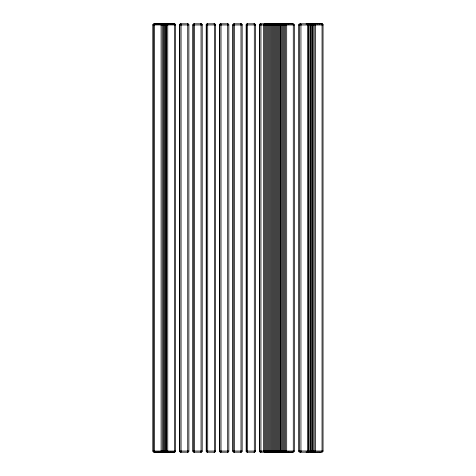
<?xml version="1.0" encoding="UTF-8"?>
<svg xmlns="http://www.w3.org/2000/svg" width="476" height="476" viewBox="0 0 476 476"><rect width="100%" height="100%" fill="white"/><g stroke="black" fill="none" stroke-linecap="round" stroke-linejoin="round"><path stroke-width="0.71" d="M164.815 452.093L164.75 452.2A1.19 1.178 -90 0 0 165.934 451.01L165.934 24.93L152.933 24.942L152.933 451.058L175.567 451.052L175.567 24.942L166.249 24.948L166.249 451.01A1.19 1.19 0 0 0 167.439 452.2L167.439 452.2A1.19 1.178 -90 0 0 168.129 451.95M154.438 24.163L154.444 451.593M161.102 24.407L161.096 451.801M161.096 24.199L161.066 23.812A1.19 1.19 0 0 1 162.251 24.99L162.251 451.01A1.19 1.19 0 0 1 161.061 452.2L161.108 451.01M167.754 24.199L167.754 451.801M174.424 451.01L174.412 451.897L174.412 24.199M179.565 24.93L179.565 451.058L188.883 451.052L188.883 24.942L179.565 24.99A1.19 1.19 0 0 1 180.755 23.8L187.693 23.8A1.19 1.19 0 0 1 188.883 24.99L188.883 24.936M181.07 24.199L181.07 451.801M187.728 24.199L187.728 451.801M192.881 24.93L192.881 451.058L202.199 451.052L202.199 24.942L192.881 24.99A1.19 1.19 0 0 1 194.071 23.8L201.009 23.8A1.19 1.19 0 0 1 202.199 24.99L202.199 24.936M194.386 24.199L194.386 451.801M201.045 24.199L201.045 451.801M215.688 24.942L206.197 24.978L206.197 451.058L215.515 451.04L215.473 24.96M207.703 24.199L207.703 451.801M214.361 24.199L214.361 451.801M215.515 24.936L215.515 24.99A1.19 1.19 0 0 0 214.325 23.8L207.387 23.8A1.19 1.19 0 0 0 206.197 24.99L206.197 24.93M219.513 24.93L219.513 451.058L228.831 451.052L228.831 24.942L219.513 24.99A1.19 1.19 0 0 1 220.703 23.8L227.641 23.8A1.19 1.19 0 0 1 228.831 24.99L228.831 24.936M221.019 24.199L221.019 451.801M227.677 24.199L227.677 451.801M232.829 24.93L232.829 451.058L242.147 451.052L242.147 24.942L232.829 24.99A1.19 1.19 0 0 1 234.019 23.8L240.957 23.8A1.19 1.19 0 0 1 242.147 24.99L242.147 24.936M234.335 24.199L234.335 451.801M240.993 24.199L240.993 451.801M246.146 24.972L246.146 451.058L255.463 451.052L255.463 24.942L246.146 24.978A1.19 1.19 0 0 1 247.336 23.8L254.273 23.8A1.19 1.19 0 0 1 255.463 24.99L255.463 24.936M247.651 24.199L247.651 451.801M254.309 24.199L254.309 451.801M259.462 24.93L259.462 451.058L294.329 451.01L294.329 24.99A1.19 1.178 -90 0 0 293.151 23.8L260.652 23.8A1.19 1.19 0 0 0 259.462 24.99L294.329 24.99M260.967 24.199L260.967 451.801M154.45 451.01L154.45 451.516M167.766 451.01L167.754 451.867M181.082 451.01L181.07 451.867M187.74 451.01L187.728 451.867M194.398 451.01L194.386 451.867M201.056 451.01L201.056 451.516M207.715 451.01L207.715 451.516M214.373 451.01L214.361 451.867M221.031 451.01L221.019 451.867M227.689 451.01L227.677 451.867M234.347 451.01L234.335 451.867M241.005 451.01L240.993 451.867M247.663 451.01L247.651 451.867M254.321 451.01L254.321 451.516M260.979 451.01L260.979 451.516M284.731 451.867L284.785 451.01L284.737 451.801M293.281 451.801L293.281 24.199M300.939 24.199L300.939 451.801M307.532 24.199L307.532 451.801M166.249 24.93L166.249 24.99A1.19 1.19 0 0 1 167.439 23.8L167.439 23.8A1.19 1.178 -90 0 1 168.129 24.05M175.567 451.01L175.567 451.01A1.19 1.19 0 0 1 174.377 452.2L154.123 452.2A1.19 1.19 0 0 1 152.933 451.01L152.933 451.01M188.883 451.01L188.883 451.01A1.19 1.19 0 0 1 187.693 452.2L180.755 452.2A1.19 1.19 0 0 1 179.565 451.01L179.565 451.01M202.199 451.01L202.199 451.01A1.19 1.19 0 0 1 201.009 452.2L194.071 452.2A1.19 1.19 0 0 1 192.881 451.01L192.881 451.01M215.515 451.01L215.515 451.01A1.19 1.19 0 0 1 214.325 452.2L207.387 452.2A1.19 1.19 0 0 1 206.197 451.01L206.197 451.01M228.831 451.01L228.831 451.01A1.19 1.19 0 0 1 227.641 452.2L220.703 452.2A1.19 1.19 0 0 1 219.513 451.01L219.513 451.01M242.147 451.01L242.147 451.01A1.19 1.19 0 0 1 240.957 452.2L234.019 452.2A1.19 1.19 0 0 1 232.829 451.01L232.829 451.01M255.463 451.01L255.463 451.01A1.19 1.19 0 0 1 254.273 452.2L247.336 452.2A1.19 1.19 0 0 1 246.146 451.01L246.146 451.022M313.987 452.182L313.993 452.188A1.19 1.166 -90 0 1 312.863 451.01L312.857 24.074L312.881 451.801M315.558 24.936L315.499 24.074L315.523 451.801M322.157 451.046L322.038 451.897L322.056 24.199M152.933 24.93L152.933 24.99A1.19 1.19 0 0 1 154.123 23.8L174.377 23.8A1.19 1.19 0 0 1 175.567 24.99L175.567 24.936M163.078 451.95L162.982 452.2A1.19 1.178 -90 0 0 164.16 451.01L164.16 24.99A1.19 1.178 -90 0 0 162.982 23.8L163.078 24.05M259.462 451.01L259.462 451.01A1.19 1.19 0 0 0 260.652 452.2L293.18 452.188A1.19 1.178 -90 0 0 294.329 451.01M293.347 451.064L293.275 451.867M165.934 24.99L165.934 24.99A1.19 1.178 -90 0 0 164.75 23.8L164.815 23.907M300.987 451.01L300.933 451.867M307.621 451.046L307.526 451.867M312.946 451.01L312.869 451.867M315.582 451.01L315.511 451.867M255.178 451.058L255.184 451.01A1.19 1.19 0 0 1 254.892 451.789M201.05 451.7L201.045 451.867M207.709 451.7L207.703 451.867M254.315 451.7L254.309 451.867M260.973 451.7L260.967 451.867M214.016 24.05L214.045 23.8A1.19 1.19 0 0 1 215.14 24.526M161.947 24.526L161.977 24.163M163.72 24.526L163.75 24.163M265.822 451.801L265.852 451.474M267.774 451.801L267.804 451.474M269.725 451.801L269.755 451.474M271.677 451.801L271.707 451.474M273.629 451.801L273.658 451.474M275.61 451.516L275.562 451.926L275.61 451.474M161.947 24.496L162.096 23.8A1.19 1.178 90 0 1 163.274 24.99L163.274 451.01A1.19 1.178 -90 0 1 162.096 452.2L162.042 452.135M163.72 24.496L163.863 23.8A1.19 1.178 90 0 1 165.047 24.99L165.047 451.01A1.19 1.178 -90 0 1 163.863 452.2L163.815 452.135M265.846 451.551L265.816 451.867M267.798 451.551L267.768 451.867M269.749 451.551L269.719 451.867M271.701 451.551L271.671 451.867M273.652 451.551L273.623 451.867M187.389 23.907L187.413 23.8A1.19 1.19 0 0 1 188.508 24.526M154.42 452.135L154.408 452.188A1.19 1.19 0 0 1 153.213 451.01L153.213 24.99A1.19 1.19 0 0 1 154.403 23.8L154.45 24.99M200.705 23.907L200.729 23.8A1.19 1.19 0 0 1 201.824 24.526M167.736 452.135L167.725 452.188A1.19 1.19 0 0 1 166.529 451.01L166.529 24.99A1.19 1.19 0 0 1 167.719 23.8L167.754 24.133M181.053 452.135L181.041 452.188A1.19 1.19 0 0 1 179.845 451.01L179.845 24.99A1.19 1.19 0 0 1 181.035 23.8L181.076 24.264M227.338 23.907L227.361 23.8A1.19 1.19 0 0 1 228.087 24.05M240.654 23.907L240.677 23.8A1.19 1.19 0 0 1 241.403 24.05M207.685 452.135L207.673 452.188A1.19 1.19 0 0 1 206.477 451.01L206.477 24.99A1.19 1.19 0 0 1 207.667 23.8L207.715 24.99M253.97 23.907L253.994 23.8A1.19 1.19 0 0 1 254.72 24.05M221.001 452.135L220.989 452.188A1.19 1.19 0 0 1 219.793 451.01L219.793 24.99A1.19 1.19 0 0 1 220.983 23.8L221.025 24.335M267.286 23.907L267.31 23.8A1.19 1.19 0 0 1 268.036 24.05M260.949 452.135L260.937 452.188A1.19 1.19 0 0 1 259.741 451.01L259.741 24.99A1.19 1.19 0 0 1 260.931 23.8L260.973 24.264M267.607 452.135L267.595 452.188A1.19 1.19 0 0 0 268.315 451.95M322.157 24.948L322.044 24.133M174.079 23.848L174.097 23.8A1.19 1.19 0 0 1 175.192 24.526M307.579 24.99L307.526 24.133M234.317 452.123L234.305 452.188A1.19 1.19 0 0 1 233.109 451.01L233.109 24.99A1.19 1.19 0 0 1 234.299 23.8L234.341 24.264M247.633 452.135L247.621 452.188A1.19 1.19 0 0 1 246.425 451.01L246.425 24.99A1.19 1.19 0 0 1 247.615 23.8L247.657 24.264M165.523 24.163L165.481 24.99L165.6 23.842M286.689 451.801L286.689 24.199M194.363 452.152L194.357 452.188A1.19 1.19 0 0 1 193.161 451.01L193.161 24.99A1.19 1.19 0 0 1 194.351 23.8L194.392 24.264M277.532 451.837L277.579 451.01L277.526 451.867M165.529 24.133L165.636 23.8A1.19 1.178 -90 0 1 166.725 24.526M286.683 451.867L286.677 451.016M310.245 451.801L310.245 24.199M164.256 24.05L164.351 23.8A1.19 1.178 -90 0 0 163.631 24.05M282.762 451.95L282.833 451.01L282.762 451.95A1.19 1.178 -90 0 1 282.042 452.2L282.149 451.95M169.902 24.05A1.19 1.178 -90 0 0 169.182 23.8L169.093 24.02A1.19 1.178 -90 0 0 168.296 23.8L168.343 23.848M274.45 23.812L274.474 23.8A1.19 1.178 -90 0 0 273.301 24.99L273.301 451.01A1.19 1.178 -90 0 0 274.474 452.2L274.438 452.17M279.007 24.05L279.115 23.8A1.19 1.178 -90 0 1 279.834 24.05M285.481 24.05L285.582 23.8A1.19 1.178 -90 0 0 284.41 24.99L284.41 451.01A1.19 1.178 -90 0 0 285.582 452.2L285.558 452.188M286.814 24.05L286.921 23.8A1.19 1.178 -90 0 1 287.641 24.05M310.233 451.867L310.221 24.99A1.19 1.166 -90 0 1 311.387 23.8L311.34 23.83M284.707 452.004L284.702 452.01A1.19 1.178 -90 0 1 283.993 452.2L284.023 452.188M286.659 452.004L286.653 452.01A1.19 1.178 -90 0 1 285.945 452.2L285.975 452.188M155.426 23.907L155.491 23.8A1.19 1.178 -90 0 0 154.765 24.05M157.193 23.907L157.258 23.8A1.19 1.178 -90 0 0 156.539 24.05M162.512 23.907L162.578 23.8A1.19 1.178 -90 0 0 161.858 24.05M166.059 23.907L166.124 23.8A1.19 1.178 -90 0 0 165.404 24.05M170.89 23.907L170.955 23.8A1.19 1.178 -90 0 1 171.675 24.05M172.663 23.907L172.728 23.8A1.19 1.178 -90 0 1 173.448 24.05M156.42 452.152L156.396 452.188A1.19 1.178 -90 0 1 155.652 451.95M158.193 452.152L158.145 452.2A1.19 1.178 -90 0 1 157.425 451.95M159.966 452.152L159.942 452.188A1.19 1.178 -90 0 1 159.198 451.95M161.739 452.152L161.715 452.188A1.19 1.178 -90 0 1 160.971 451.95M166.57 452.152L166.546 452.188A1.19 1.178 -90 0 0 167.243 451.95M167.052 452.152L167.034 452.188A1.19 1.178 -90 0 1 166.291 451.95M171.89 452.152L171.842 452.2A1.19 1.178 -90 0 0 172.562 451.95M313.886 24.05L314.029 23.8A1.19 1.166 -90 0 0 312.863 24.99L312.94 24.93M271.219 23.99L271.308 23.8A1.19 1.178 -90 0 1 271.945 23.99M278.287 23.99L278.377 23.8A1.19 1.178 -90 0 0 277.205 24.99L277.205 451.01A1.19 1.178 -90 0 0 278.377 452.2L278.287 452.01M170.122 452.135L170.093 452.188A1.19 1.178 -90 0 0 170.789 451.95M158.99 23.848L159.032 23.8A1.19 1.178 -90 0 0 158.312 24.05M165.285 452.152L165.261 452.188A1.19 1.178 -90 0 1 164.517 451.95M163.512 452.152L163.488 452.188A1.19 1.178 -90 0 1 162.744 451.95M168.343 452.152L168.32 452.188A1.19 1.178 -90 0 0 169.016 451.95L169.182 452.2A1.19 1.178 -90 0 0 169.902 451.95M173.657 452.152L173.615 452.2A1.19 1.178 -90 0 0 174.335 451.95M264.68 23.83L264.715 23.8A1.19 1.178 -90 0 0 263.543 24.99L263.543 451.01A1.19 1.178 -90 0 0 264.715 452.2L264.68 452.17M266.631 23.83L266.667 23.8A1.19 1.178 -90 0 0 265.495 24.99L265.495 451.01A1.19 1.178 -90 0 0 266.667 452.2L266.631 452.17M268.583 23.83L268.619 23.8A1.19 1.178 -90 0 0 267.447 24.99L267.447 451.01A1.19 1.178 -90 0 0 268.619 452.2L268.595 452.188M270.535 23.83L270.57 23.8A1.19 1.178 -90 0 0 269.398 24.99L269.398 451.01A1.19 1.178 -90 0 0 270.57 452.2L270.535 452.17M272.486 23.83L272.522 23.8A1.19 1.178 -90 0 0 271.35 24.99L271.35 451.01A1.19 1.178 -90 0 0 272.522 452.2L272.486 452.17M276.389 23.83L276.425 23.8A1.19 1.178 -90 0 0 275.253 24.99L275.253 451.01A1.19 1.178 -90 0 0 276.425 452.2L276.401 452.188M277.127 23.83L277.163 23.8A1.19 1.178 -90 0 1 277.8 23.99M280.293 23.83L280.328 23.8A1.19 1.178 -90 0 0 279.156 24.99L279.156 451.01A1.19 1.178 -90 0 0 280.328 452.2L280.293 452.17M281.03 23.83L281.066 23.8A1.19 1.178 -90 0 1 281.786 24.05M281.643 23.83L281.679 23.8A1.19 1.178 -90 0 0 280.507 24.99L280.507 451.01A1.19 1.178 -90 0 0 281.679 452.2L281.643 452.17M282.982 23.83L283.018 23.8A1.19 1.178 -90 0 1 283.738 24.05M283.595 23.83L283.631 23.8A1.19 1.178 -90 0 0 282.458 24.99L282.458 451.01A1.19 1.178 -90 0 0 283.631 452.2L283.607 452.188M284.934 23.83L284.969 23.8A1.19 1.178 -90 0 1 285.689 24.05M288.236 23.83L288.272 23.8A1.19 1.178 -90 0 1 288.991 24.05M290.187 23.83L290.223 23.8A1.19 1.178 -90 0 1 290.943 24.05M292.139 23.83L292.175 23.8A1.19 1.178 -90 0 1 292.895 24.05M306.389 23.83L306.425 23.8A1.19 1.178 -90 0 1 307.145 24.05M265.733 452.17L265.691 452.2A1.19 1.178 -90 0 1 264.519 451.01L264.519 24.99A1.19 1.178 -90 0 1 265.691 23.8L265.852 24.526M267.685 452.17L267.673 452.188A1.19 1.178 -90 0 1 266.471 451.01L266.471 24.99A1.19 1.178 -90 0 1 267.643 23.8L267.804 24.526M269.636 452.17L269.624 452.188A1.19 1.178 -90 0 1 268.422 451.01L268.422 24.99A1.19 1.178 -90 0 1 269.594 23.8L269.755 24.526M271.588 452.17L271.576 452.188A1.19 1.178 -90 0 1 270.374 451.01L270.374 24.99A1.19 1.178 -90 0 1 271.546 23.8L271.707 24.526M272.326 452.17L272.314 452.188A1.19 1.178 -90 0 0 273.004 451.95M273.539 452.17L273.498 452.2A1.19 1.178 -90 0 1 272.326 451.01L272.326 24.99A1.19 1.178 -90 0 1 273.498 23.8L273.658 24.526M274.277 452.17L274.236 452.2A1.19 1.178 -90 0 0 274.955 451.95M275.491 452.17L275.479 452.188A1.19 1.178 -90 0 1 274.277 451.01L274.277 24.99A1.19 1.178 -90 0 1 275.449 23.8L275.61 24.526M276.229 452.17L276.187 452.2A1.19 1.178 -90 0 0 276.907 451.95M277.443 452.17L277.431 452.188A1.19 1.178 -90 0 1 276.229 451.01L276.229 24.99A1.19 1.178 -90 0 1 277.401 23.8L277.579 24.99L277.532 24.163M278.18 452.17L278.168 452.188A1.19 1.178 -90 0 0 278.859 451.95M279.394 452.17L279.531 451.01L279.382 452.188A1.19 1.178 -90 0 1 278.18 451.01L278.18 24.99A1.19 1.178 -90 0 1 279.352 23.8L279.531 24.99L279.483 24.199M280.132 452.17L280.12 452.188A1.19 1.178 -90 0 0 280.81 451.95M281.346 452.17L281.304 452.2A1.19 1.178 -90 0 1 280.132 451.01L280.132 24.99A1.19 1.178 -90 0 1 281.304 23.8L281.334 23.812M282.696 452.17L282.655 452.2A1.19 1.178 -90 0 1 281.483 451.01L281.483 24.99A1.19 1.178 -90 0 1 282.655 23.8L282.833 24.99L282.786 24.199M284.648 452.17L284.636 452.188A1.19 1.178 -90 0 1 283.434 451.01L283.434 24.99A1.19 1.178 -90 0 1 284.606 23.8L284.785 24.99L284.737 24.199M286.6 452.17L286.588 452.188A1.19 1.178 -90 0 1 285.386 451.01L285.386 24.99A1.19 1.178 -90 0 1 286.558 23.8L286.683 24.133M287.938 452.17L287.926 452.188A1.19 1.178 -90 0 0 288.617 451.95M289.289 452.17L289.271 452.188A1.19 1.178 -90 0 0 289.967 451.95M291.241 452.17L291.199 452.2A1.19 1.178 -90 0 0 291.919 451.95M300.85 452.17L300.838 452.188A1.19 1.178 -90 0 1 299.636 451.01L299.636 24.99A1.19 1.178 -90 0 1 300.808 23.8L300.969 24.93M307.442 452.17L307.431 452.188A1.19 1.178 -90 0 0 308.579 451.01L308.579 24.99A1.19 1.178 -90 0 0 307.401 23.8L307.442 23.83M306.669 23.818L306.717 23.8A1.19 1.166 -90 0 0 306.003 24.05M313.202 23.818L313.244 23.8A1.19 1.166 -90 0 1 313.958 24.05L313.993 23.812M317.879 23.818L317.92 23.8A1.19 1.166 -90 0 1 318.634 24.05M320.515 23.818L320.562 23.8A1.19 1.166 -90 0 1 321.27 24.05M308.085 452.17L308.067 452.188A1.19 1.166 -90 0 1 307.323 451.95M310.12 452.17L310.102 452.188A1.19 1.166 -90 0 1 308.9 451.01L308.9 24.99A1.19 1.166 -90 0 1 310.066 23.8L310.257 24.96M312.762 452.17L312.708 452.2A1.19 1.166 -90 0 1 311.542 451.01L311.542 24.99A1.19 1.166 -90 0 1 312.708 23.8L312.744 23.812M314.618 452.17L314.565 452.2A1.19 1.166 -90 0 0 315.279 451.95M315.398 452.17L315.38 452.188A1.19 1.166 -90 0 1 314.178 451.01L314.178 24.99A1.19 1.166 -90 0 1 315.344 23.8L315.398 23.83M319.289 452.17L319.241 452.2A1.19 1.166 -90 0 0 319.955 451.95M315.249 23.812L315.285 23.8A1.19 1.166 -90 0 1 315.993 24.05M316.635 452.188L316.635 452.188A1.19 1.166 -90 0 0 317.313 451.95M293.383 24.972L293.275 24.133M310.251 451.028L310.245 451.016A1.19 1.166 -90 0 0 311.387 452.2L311.34 452.17M321.913 23.812L299.832 23.8A1.19 1.178 -90 0 0 298.66 24.99L298.66 451.01A1.19 1.178 -90 0 0 299.832 452.2L321.931 452.17A1.19 1.166 -90 0 0 323.043 451.01L323.043 24.99A1.19 1.166 90 0 0 321.877 23.8L321.931 23.83A1.19 1.166 -90 0 1 323.043 24.99L298.66 24.99M298.66 451.01L323.049 451.01M286.677 24.978L286.588 23.812M319.872 23.99A1.19 1.166 -90 0 0 319.241 23.8L319.271 23.812M315.195 23.99A1.19 1.166 -90 0 0 314.565 23.8L314.6 23.812M307.317 24.05A1.19 1.166 -90 0 1 308.031 23.8L308.18 24.05M317.867 452.17L317.92 452.2A1.19 1.166 -90 0 0 318.634 451.95M315.249 452.188L315.285 452.2A1.19 1.166 -90 0 0 315.993 451.95M313.196 452.17L313.244 452.2A1.19 1.166 -90 0 0 313.958 451.95L313.898 452.004M308.716 452.188L308.704 452.182A1.19 1.166 -90 0 1 307.752 451.629M306.663 452.17L306.717 452.2A1.19 1.166 -90 0 1 306.003 451.95M291.223 23.812L291.199 23.8A1.19 1.178 -90 0 1 291.919 24.05M287.938 23.83L287.926 23.812A1.19 1.178 -90 0 1 288.617 24.05M285.987 23.83L285.975 23.812A1.19 1.178 -90 0 1 286.665 24.05M284.023 23.812L283.993 23.8A1.19 1.178 -90 0 1 284.713 24.05L284.725 24.092M282.149 24.05L282.042 23.8A1.19 1.178 -90 0 1 282.762 24.05L282.774 24.092M280.132 23.83L280.12 23.812A1.19 1.178 -90 0 1 280.81 24.05M276.824 23.99A1.19 1.178 -90 0 0 276.187 23.8L276.217 23.812M274.872 23.99A1.19 1.178 -90 0 0 274.236 23.8L274.337 24.02M306.401 452.188L306.425 452.2A1.19 1.178 -90 0 0 307.145 451.95M292.151 452.188L292.175 452.2A1.19 1.178 -90 0 0 292.895 451.95M290.199 452.188L290.223 452.2A1.19 1.178 -90 0 0 290.943 451.95M286.897 452.188L286.921 452.2A1.19 1.178 -90 0 0 287.641 451.95M284.945 452.188L284.969 452.2A1.19 1.178 -90 0 0 285.689 451.95M282.994 452.188L283.018 452.2A1.19 1.178 -90 0 0 283.738 451.95M281.042 452.188L281.066 452.2A1.19 1.178 -90 0 0 281.786 451.95M279.091 452.188L279.115 452.2A1.19 1.178 -90 0 0 279.834 451.95M277.139 452.188L277.163 452.2A1.19 1.178 -90 0 0 277.883 451.95M275.188 452.188L275.211 452.2A1.19 1.178 -90 0 0 275.931 451.95M273.236 452.188L273.26 452.2A1.19 1.178 -90 0 0 273.98 451.95M320.509 452.17L320.562 452.2A1.19 1.166 -90 0 0 321.27 451.95M173.71 24.05L173.615 23.8A1.19 1.178 -90 0 1 174.335 24.05M171.907 23.907L171.842 23.8A1.19 1.178 -90 0 1 172.562 24.05M170.128 23.895L170.093 23.812A1.19 1.178 -90 0 1 170.789 24.05M167.076 23.907L167.034 23.812A1.19 1.178 -90 0 0 166.291 24.05M166.588 23.907L166.546 23.812A1.19 1.178 -90 0 1 167.243 24.05M165.279 23.848L165.261 23.812A1.19 1.178 -90 0 0 164.517 24.05M163.512 23.848L163.488 23.812A1.19 1.178 -90 0 0 162.744 24.05M161.757 23.907L161.715 23.812A1.19 1.178 -90 0 0 160.971 24.05M159.984 23.907L159.942 23.812A1.19 1.178 -90 0 0 159.198 24.05M158.21 23.907L158.145 23.8A1.19 1.178 -90 0 0 157.425 24.05M156.443 23.907L156.396 23.812A1.19 1.178 -90 0 0 155.652 24.05M172.675 452.135L172.728 452.2A1.19 1.178 -90 0 0 173.448 451.95M170.902 452.135L170.955 452.2A1.19 1.178 -90 0 0 171.675 451.95M166.07 452.135L166.124 452.2A1.19 1.178 -90 0 1 165.404 451.95M164.297 452.135L164.351 452.2A1.19 1.178 -90 0 1 163.631 451.95M162.524 452.135L162.578 452.2A1.19 1.178 -90 0 1 161.858 451.95M158.984 452.135L159.032 452.2A1.19 1.178 -90 0 1 158.312 451.95M157.211 452.135L157.258 452.2A1.19 1.178 -90 0 1 156.539 451.95M155.438 452.135L155.491 452.2A1.19 1.178 -90 0 1 154.765 451.95M289.289 23.83L289.271 23.812A1.19 1.178 -90 0 1 289.967 24.05M288.236 452.17L288.272 452.2A1.19 1.178 -90 0 0 288.991 451.95M271.272 452.17L271.308 452.2A1.19 1.178 -90 0 0 272.028 451.95M254.273 23.8L254.315 24.264M240.957 23.8L240.999 24.264M227.641 23.8L227.689 24.99M214.325 23.8L214.373 24.99M201.009 23.8L201.056 24.99M187.693 23.8L187.734 24.264M174.377 23.8L174.418 24.264M165.6 452.158L165.636 452.2A1.19 1.178 -90 0 0 166.725 451.474M255.184 24.99L255.184 24.99A1.19 1.19 0 0 0 254.892 24.211M267.613 23.907L267.595 23.812A1.19 1.19 0 0 1 268.315 24.05M267.292 452.135L267.31 452.2A1.19 1.19 0 0 0 268.036 451.95M253.976 452.135L253.994 452.2A1.19 1.19 0 0 0 254.72 451.95M240.66 452.135L240.677 452.2A1.19 1.19 0 0 0 241.403 451.95M227.344 452.135L227.361 452.2A1.19 1.19 0 0 0 228.087 451.95M214.027 452.135L214.045 452.2A1.19 1.19 0 0 0 215.14 451.474M200.711 452.135L200.729 452.2A1.19 1.19 0 0 0 201.824 451.474M187.395 452.135L187.413 452.2A1.19 1.19 0 0 0 188.508 451.474M174.079 452.123L174.097 452.2A1.19 1.19 0 0 0 175.192 451.474M165.041 24.936L165.047 24.99A1.19 1.178 -90 0 0 163.863 23.8M163.268 24.936L163.274 24.99A1.19 1.178 -90 0 0 162.096 23.8M165.535 451.908L165.523 451.837M275.58 24.163L275.61 24.496M273.629 24.163L273.658 24.496M271.677 24.163L271.707 24.496M269.725 24.163L269.755 24.496M267.768 24.163L267.804 24.496M265.816 24.163L265.852 24.496M167.742 23.907L167.76 24.264M260.973 24.3L260.979 24.99M254.315 24.3L254.321 24.99M247.657 24.3L247.663 24.99M240.999 24.3L241.005 24.99M234.341 24.3L234.347 24.99M194.392 24.3L194.398 24.99M187.734 24.3L187.74 24.99M181.076 24.3L181.082 24.99M174.418 24.3L174.424 24.99M221.031 24.449L221.031 24.99M167.766 24.449L167.766 24.99M161.108 24.449L161.108 24.99M228.456 451.474A1.19 1.19 0 0 1 228.248 451.801M228.248 24.199A1.19 1.19 0 0 1 228.456 24.526M161.876 451.474A1.19 1.19 0 0 1 160.781 452.2A1.19 1.178 -90 0 1 160.085 451.95M161.876 24.526A1.19 1.19 0 0 0 160.781 23.8A1.19 1.178 -90 0 0 160.085 24.05M241.772 451.474A1.19 1.19 0 0 1 241.564 451.801M241.564 24.199A1.19 1.19 0 0 1 241.772 24.526M278.859 24.05A1.19 1.178 90 0 0 278.139 23.8L278.168 23.812A1.19 1.178 -90 0 1 278.775 23.99M277.163 23.8A1.19 1.178 90 0 1 277.883 24.05M274.236 23.8A1.19 1.178 90 0 1 274.955 24.05M273.896 23.99A1.19 1.178 -90 0 0 273.26 23.8L273.26 23.8A1.19 1.178 90 0 1 273.98 24.05M273.004 24.05A1.19 1.178 90 0 0 272.284 23.8L272.314 23.812A1.19 1.178 -90 0 1 272.921 23.99M271.308 23.8A1.19 1.178 90 0 1 272.028 24.05M276.187 23.8A1.19 1.178 90 0 1 276.907 24.05M275.848 23.99A1.19 1.178 -90 0 0 275.211 23.8L275.211 23.8A1.19 1.178 90 0 1 275.931 24.05M319.241 23.8A1.19 1.166 90 0 1 319.955 24.05M314.565 23.8A1.19 1.166 90 0 1 315.279 24.05M307.752 24.371A1.19 1.166 -90 0 1 308.751 23.8M317.313 24.05A1.19 1.166 90 0 0 316.599 23.8L316.635 23.812A1.19 1.166 -90 0 1 317.23 23.99M165.511 451.736L165.481 451.01L165.517 451.789"/></g></svg>
